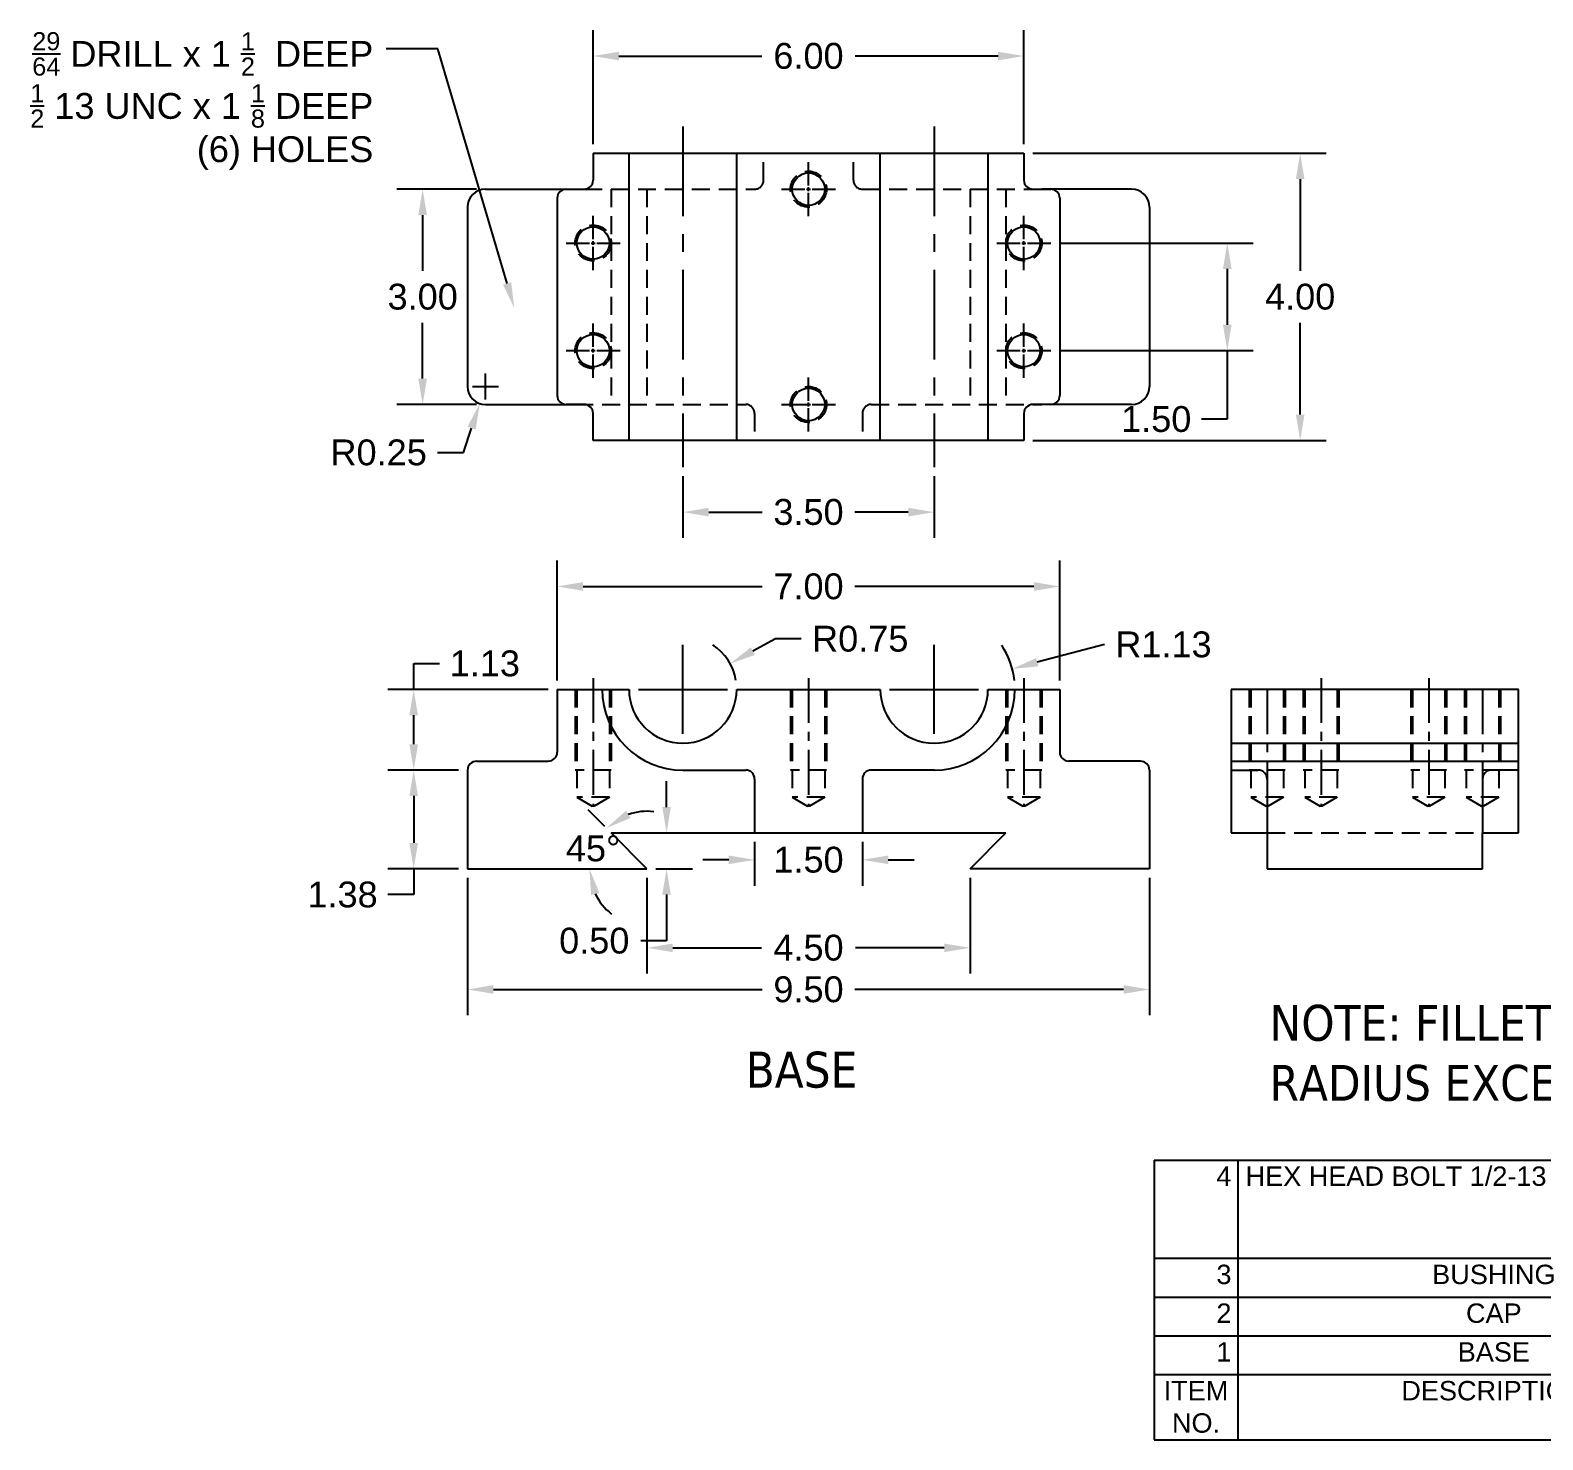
# Model space of a CAD drawing. Header units: inches. Extents: x 7.2 to 45.6, y 1.6 to 33.8.
# Drawn here: x 7.16 to 28.23, y 1.57 to 21.21 of the extents above; entities that cross this region are included whole.
import ezdxf
from ezdxf import colors
from ezdxf.entities.mleader import LeaderData, LeaderLine
from ezdxf.math import Vec2, Vec3

# ---------------------------------------------------------------- set-up
doc = ezdxf.new("R2010")
doc.units = ezdxf.units.IN
doc.header["$MEASUREMENT"] = 0
for name, pattern in [('CENTER', [2, 1.25, -0.25, 0.25, -0.25]), ('CENTER2', [1.125, 0.75, -0.125, 0.125, -0.125]), ('HIDDEN', [0.375, 0.25, -0.125])]:
    doc.linetypes.add(name, pattern=pattern)
doc.layers.get('Defpoints').update_dxf_attribs({"color": 254})
for name, color, linetype in [('center', 4, 'CENTER'), ('dimensions', 3, 'Continuous'), ('hatch', 1, 'Continuous'), ('hidden', 2, 'HIDDEN')]:
    doc.layers.add(name, color=color, linetype=linetype)
doc.styles.get("Standard").update_dxf_attribs({"font": 'arial.ttf'})
doc.styles.add('TAHOMA.25', font='tahoma.ttf', dxfattribs={"height": 0.25})
doc.dimstyles.get("Standard").update_dxf_attribs({"dimscale": 2, "dimtxt": 0.18, "dimasz": 0.18, "dimexe": 0.18, "dimexo": 0.0625, "dimgap": 0.09, "dimtad": 0, "dimtih": 1, "dimtoh": 1, "dimdec": 4, "dimzin": 0, "dimdsep": 46, "dimtxsty": 'Standard', "dimcen": 0.09, "dimadec": 0, "dimazin": 0, "dimtfac": 1, "dimtdec": 4, "dimtofl": 0, "dimtmove": 0, "dimatfit": 3, "dimfxl": 1, "dimtolj": 1, "dimtzin": 0, "dimarcsym": 0})

# ---------------------------------------------------------------- blocks, each defined once
blk = doc.blocks.new('*U19')
at = {"layer": 'center', "color": 0, "linetype": 'CENTER2', "transparency": 16777216}
for p, q in [((0, 0.052), (0, 0.378)), ((-0.378, 0), (-0.052, 0)), ((0.052, 0), (0.378, 0)), ((0, -0.378), (0, -0.052))]:
    blk.add_line(p, q, dxfattribs=at)
at = {"layer": 'center', "color": 0, "linetype": 'Continuous', "transparency": 16777216}
for p, q in [((-0.026, 0), (0.026, 0)), ((0, -0.026), (0, 0.026))]:
    blk.add_line(p, q, dxfattribs=at)
blk = doc.blocks.new('*U20')
at = {"layer": 'center', "color": 0, "linetype": 'CENTER2', "transparency": 16777216}
for p, q in [((0, 0.052), (0, 0.378)), ((-0.378, 0), (-0.052, 0)), ((0.052, 0), (0.378, 0)), ((0, -0.378), (0, -0.052))]:
    blk.add_line(p, q, dxfattribs=at)
at = {"layer": 'center', "color": 0, "linetype": 'Continuous', "transparency": 16777216}
for p, q in [((-0.026, 0), (0.026, 0)), ((0, -0.026), (0, 0.026))]:
    blk.add_line(p, q, dxfattribs=at)
blk = doc.blocks.new('*U21')
at = {"layer": 'center', "color": 0, "linetype": 'CENTER2', "transparency": 16777216}
for p, q in [((0, 0.052), (0, 0.378)), ((-0.378, 0), (-0.052, 0)), ((0.052, 0), (0.378, 0)), ((0, -0.378), (0, -0.052))]:
    blk.add_line(p, q, dxfattribs=at)
at = {"layer": 'center', "color": 0, "linetype": 'Continuous', "transparency": 16777216}
for p, q in [((-0.026, 0), (0.026, 0)), ((0, -0.026), (0, 0.026))]:
    blk.add_line(p, q, dxfattribs=at)
blk = doc.blocks.new('*U22')
at = {"layer": 'center', "color": 0, "linetype": 'CENTER2', "transparency": 16777216}
for p, q in [((0, 0.052), (0, 0.378)), ((-0.378, 0), (-0.052, 0)), ((0.052, 0), (0.378, 0)), ((0, -0.378), (0, -0.052))]:
    blk.add_line(p, q, dxfattribs=at)
at = {"layer": 'center', "color": 0, "linetype": 'Continuous', "transparency": 16777216}
for p, q in [((-0.026, 0), (0.026, 0)), ((0, -0.026), (0, 0.026))]:
    blk.add_line(p, q, dxfattribs=at)
blk = doc.blocks.new('*U23')
at = {"layer": 'center', "color": 0, "linetype": 'CENTER2', "transparency": 16777216}
for p, q in [((0, 0.052), (0, 0.378)), ((-0.378, 0), (-0.052, 0)), ((0.052, 0), (0.378, 0)), ((0, -0.378), (0, -0.052))]:
    blk.add_line(p, q, dxfattribs=at)
at = {"layer": 'center', "color": 0, "linetype": 'Continuous', "transparency": 16777216}
for p, q in [((-0.026, 0), (0.026, 0)), ((0, -0.026), (0, 0.026))]:
    blk.add_line(p, q, dxfattribs=at)
blk = doc.blocks.new('*U24')
at = {"layer": 'center', "color": 0, "linetype": 'CENTER2', "transparency": 16777216}
for p, q in [((0, 0.052), (0, 0.378)), ((-0.378, 0), (-0.052, 0)), ((0.052, 0), (0.378, 0)), ((0, -0.378), (0, -0.052))]:
    blk.add_line(p, q, dxfattribs=at)
at = {"layer": 'center', "color": 0, "linetype": 'Continuous', "transparency": 16777216}
for p, q in [((-0.026, 0), (0.026, 0)), ((0, -0.026), (0, 0.026))]:
    blk.add_line(p, q, dxfattribs=at)
blk = doc.blocks.new('*D25')
at = {"layer": 'Defpoints', "color": 0, "transparency": 16777216}
for p in [(21, 20.855), (15, 19.5), (21, 19.5)]:
    blk.add_point(p, dxfattribs=at)
at = {"layer": 'dimensions', "color": 0, "lineweight": -2, "transparency": 16777216}
for p, q in [((15, 19.625), (15, 21.215)), ((21, 19.625), (21, 21.215)), ((15.36, 20.855), (17.352, 20.855)), ((20.64, 20.855), (18.648, 20.855))]:
    blk.add_line(p, q, dxfattribs=at)
at = {"layer": 'dimensions', "color": 0, "transparency": 16777216}
for points in [[(15.36, 20.915), (15.36, 20.795), (15, 20.855)], [(20.64, 20.915), (20.64, 20.795), (21, 20.855)]]:
    blk.add_solid(points, dxfattribs=at)
at = {"layer": 'dimensions', "color": 0, "transparency": 16777216, "insert": (18, 20.855), "char_height": 0.36, "attachment_point": 5}
blk.add_mtext('\\A1;6.00', dxfattribs=at)
blk = doc.blocks.new('*D26')
at = {"layer": 'Defpoints', "color": 0, "transparency": 16777216}
for p in [(21.378, 18.25), (21.378, 16.75), (23.834, 16.75)]:
    blk.add_point(p, dxfattribs=at)
at = {"layer": 'dimensions', "color": 0, "lineweight": -2, "transparency": 16777216}
for p, q in [((21.503, 18.25), (24.194, 18.25)), ((23.834, 17.89), (23.834, 17.11)), ((21.503, 16.75), (24.194, 16.75)), ((23.834, 16.75), (23.834, 15.795)), ((23.834, 15.795), (23.474, 15.795))]:
    blk.add_line(p, q, dxfattribs=at)
at = {"layer": 'dimensions', "color": 0, "transparency": 16777216}
for points in [[(23.774, 17.89), (23.894, 17.89), (23.834, 18.25)], [(23.774, 17.11), (23.894, 17.11), (23.834, 16.75)]]:
    blk.add_solid(points, dxfattribs=at)
at = {"layer": 'dimensions', "color": 0, "transparency": 16777216, "insert": (22.844, 15.795), "char_height": 0.36, "attachment_point": 5}
blk.add_mtext('\\A1;1.50', dxfattribs=at)
blk = doc.blocks.new('*D27')
at = {"layer": 'Defpoints', "color": 0, "transparency": 16777216}
for p in [(21, 19.5), (21, 15.5), (24.849, 15.5)]:
    blk.add_point(p, dxfattribs=at)
at = {"layer": 'dimensions', "color": 0, "lineweight": -2, "transparency": 16777216}
for p, q in [((21.125, 19.5), (25.209, 19.5)), ((24.849, 19.14), (24.849, 17.864)), ((24.849, 15.86), (24.849, 17.136)), ((21.125, 15.5), (25.209, 15.5))]:
    blk.add_line(p, q, dxfattribs=at)
at = {"layer": 'dimensions', "color": 0, "transparency": 16777216}
for points in [[(24.789, 19.14), (24.909, 19.14), (24.849, 19.5)], [(24.789, 15.86), (24.909, 15.86), (24.849, 15.5)]]:
    blk.add_solid(points, dxfattribs=at)
at = {"layer": 'dimensions', "color": 0, "transparency": 16777216, "insert": (24.849, 17.5), "char_height": 0.36, "attachment_point": 5}
blk.add_mtext('\\A1;4.00', dxfattribs=at)
blk = doc.blocks.new('*D28')
at = {"layer": 'Defpoints', "color": 0, "transparency": 16777216}
for p in [(16.25, 15.125), (19.75, 15.125), (19.75, 14.5)]:
    blk.add_point(p, dxfattribs=at)
at = {"layer": 'dimensions', "color": 0, "lineweight": -2, "transparency": 16777216}
for p, q in [((16.25, 15), (16.25, 14.14)), ((19.75, 15), (19.75, 14.14)), ((16.61, 14.5), (17.353, 14.5)), ((19.39, 14.5), (18.647, 14.5))]:
    blk.add_line(p, q, dxfattribs=at)
at = {"layer": 'dimensions', "color": 0, "transparency": 16777216}
for points in [[(16.61, 14.56), (16.61, 14.44), (16.25, 14.5)], [(19.39, 14.56), (19.39, 14.44), (19.75, 14.5)]]:
    blk.add_solid(points, dxfattribs=at)
at = {"layer": 'dimensions', "color": 0, "transparency": 16777216, "insert": (18, 14.5), "char_height": 0.36, "attachment_point": 5}
blk.add_mtext('\\A1;3.50', dxfattribs=at)
blk = doc.blocks.new('*D29')
at = {"layer": 'Defpoints', "color": 0, "transparency": 16777216}
for p in [(13.5, 19), (12.625, 16), (13.5, 16)]:
    blk.add_point(p, dxfattribs=at)
at = {"layer": 'dimensions', "color": 0, "lineweight": -2, "transparency": 16777216}
for p, q in [((13.375, 19), (12.265, 19)), ((12.625, 18.64), (12.625, 17.864)), ((12.625, 16.36), (12.625, 17.136)), ((13.375, 16), (12.265, 16))]:
    blk.add_line(p, q, dxfattribs=at)
at = {"layer": 'dimensions', "color": 0, "transparency": 16777216}
for points in [[(12.565, 18.64), (12.685, 18.64), (12.625, 19)], [(12.565, 16.36), (12.685, 16.36), (12.625, 16)]]:
    blk.add_solid(points, dxfattribs=at)
at = {"layer": 'dimensions', "color": 0, "transparency": 16777216, "insert": (12.625, 17.5), "char_height": 0.36, "attachment_point": 5}
blk.add_mtext('\\A1;3.00', dxfattribs=at)
blk = doc.blocks.new('*D30')
at = {"layer": 'Defpoints', "color": 0, "transparency": 16777216}
for p in [(13.5, 16.25), (13.421, 16.013)]:
    blk.add_point(p, dxfattribs=at)
at = {"layer": 'dimensions', "color": 0, "lineweight": -2, "transparency": 16777216}
for p, q in [((13.32, 16.25), (13.68, 16.25)), ((13.5, 16.07), (13.5, 16.43)), ((13.193, 15.33), (13.307, 15.671)), ((12.833, 15.33), (13.193, 15.33))]:
    blk.add_line(p, q, dxfattribs=at)
at = {"layer": 'dimensions', "color": 0, "transparency": 16777216}
blk.add_solid([(13.25, 15.69), (13.364, 15.652), (13.421, 16.013)], dxfattribs=at)
at = {"layer": 'dimensions', "color": 0, "transparency": 16777216, "insert": (12.012, 15.33), "char_height": 0.36, "attachment_point": 5}
blk.add_mtext('\\A1;R0.25', dxfattribs=at)
blk = doc.blocks.new('*U31')
at = {"layer": 'center', "color": 0, "linetype": 'CENTER2', "transparency": 16777216}
for p, q in [((0, 0.15), (0, 0.62)), ((-0.62, 0), (-0.15, 0)), ((0.15, 0), (0.62, 0)), ((0, -0.62), (0, -0.15))]:
    blk.add_line(p, q, dxfattribs=at)
at = {"layer": 'center', "color": 0, "linetype": 'Continuous', "transparency": 16777216}
for p, q in [((-0.075, 0), (0.075, 0)), ((0, -0.075), (0, 0.075))]:
    blk.add_line(p, q, dxfattribs=at)
blk = doc.blocks.new('*U32')
at = {"layer": 'center', "color": 0, "linetype": 'CENTER2', "transparency": 16777216}
for p, q in [((0, 0.15), (0, 0.62)), ((-0.62, 0), (-0.15, 0)), ((0.15, 0), (0.62, 0)), ((0, -0.62), (0, -0.15))]:
    blk.add_line(p, q, dxfattribs=at)
at = {"layer": 'center', "color": 0, "linetype": 'Continuous', "transparency": 16777216}
for p, q in [((-0.075, 0), (0.075, 0)), ((0, -0.075), (0, 0.075))]:
    blk.add_line(p, q, dxfattribs=at)
blk = doc.blocks.new('*D33')
at = {"layer": 'Defpoints', "color": 0, "transparency": 16777216}
for p in [(12.5, 12.03), (14.5, 12.03), (13.25, 10.905)]:
    blk.add_point(p, dxfattribs=at)
at = {"layer": 'dimensions', "color": 0, "lineweight": -2, "transparency": 16777216}
for p, q in [((12.5, 12.03), (12.5, 12.39)), ((12.5, 12.39), (12.86, 12.39)), ((14.375, 12.03), (12.14, 12.03)), ((12.5, 11.265), (12.5, 11.67)), ((13.125, 10.905), (12.14, 10.905))]:
    blk.add_line(p, q, dxfattribs=at)
at = {"layer": 'dimensions', "color": 0, "transparency": 16777216}
for points in [[(12.44, 11.67), (12.56, 11.67), (12.5, 12.03)], [(12.44, 11.265), (12.56, 11.265), (12.5, 10.905)]]:
    blk.add_solid(points, dxfattribs=at)
at = {"layer": 'dimensions', "color": 0, "transparency": 16777216, "insert": (13.491, 12.39), "char_height": 0.36, "attachment_point": 5}
blk.add_mtext('\\A1;1.13', dxfattribs=at)
blk = doc.blocks.new('*D34')
at = {"layer": 'Defpoints', "color": 0, "transparency": 16777216}
for p in [(13.25, 10.905), (12.5, 9.53), (13.25, 9.53)]:
    blk.add_point(p, dxfattribs=at)
at = {"layer": 'dimensions', "color": 0, "lineweight": -2, "transparency": 16777216}
for p, q in [((13.125, 10.905), (12.14, 10.905)), ((12.5, 10.545), (12.5, 9.89)), ((13.125, 9.53), (12.14, 9.53)), ((12.5, 9.53), (12.5, 9.17)), ((12.5, 9.17), (12.14, 9.17))]:
    blk.add_line(p, q, dxfattribs=at)
at = {"layer": 'dimensions', "color": 0, "transparency": 16777216}
for points in [[(12.44, 10.545), (12.56, 10.545), (12.5, 10.905)], [(12.44, 9.89), (12.56, 9.89), (12.5, 9.53)]]:
    blk.add_solid(points, dxfattribs=at)
at = {"layer": 'dimensions', "color": 0, "transparency": 16777216, "insert": (11.509, 9.17), "char_height": 0.36, "attachment_point": 5}
blk.add_mtext('\\A1;1.38', dxfattribs=at)
blk = doc.blocks.new('*D35')
at = {"layer": 'Defpoints', "color": 0, "transparency": 16777216}
for p in [(15.75, 9.53), (20.25, 9.53), (20.25, 8.429)]:
    blk.add_point(p, dxfattribs=at)
at = {"layer": 'dimensions', "color": 0, "lineweight": -2, "transparency": 16777216}
for p, q in [((15.75, 9.405), (15.75, 8.069)), ((20.25, 9.405), (20.25, 8.069)), ((16.11, 8.429), (17.346, 8.429)), ((19.89, 8.429), (18.654, 8.429))]:
    blk.add_line(p, q, dxfattribs=at)
at = {"layer": 'dimensions', "color": 0, "transparency": 16777216}
for points in [[(16.11, 8.489), (16.11, 8.369), (15.75, 8.429)], [(19.89, 8.489), (19.89, 8.369), (20.25, 8.429)]]:
    blk.add_solid(points, dxfattribs=at)
at = {"layer": 'dimensions', "color": 0, "transparency": 16777216, "insert": (18, 8.429), "char_height": 0.36, "attachment_point": 5}
blk.add_mtext('\\A1;4.50', dxfattribs=at)
blk = doc.blocks.new('*D36')
at = {"layer": 'Defpoints', "color": 0, "transparency": 16777216}
for p in [(13.25, 9.53), (22.75, 9.53), (22.75, 7.849)]:
    blk.add_point(p, dxfattribs=at)
at = {"layer": 'dimensions', "color": 0, "lineweight": -2, "transparency": 16777216}
for p, q in [((13.25, 9.405), (13.25, 7.489)), ((22.75, 9.405), (22.75, 7.489)), ((13.61, 7.849), (17.353, 7.849)), ((22.39, 7.849), (18.647, 7.849))]:
    blk.add_line(p, q, dxfattribs=at)
at = {"layer": 'dimensions', "color": 0, "transparency": 16777216}
for points in [[(13.61, 7.909), (13.61, 7.789), (13.25, 7.849)], [(22.39, 7.909), (22.39, 7.789), (22.75, 7.849)]]:
    blk.add_solid(points, dxfattribs=at)
at = {"layer": 'dimensions', "color": 0, "transparency": 16777216, "insert": (18, 7.849), "char_height": 0.36, "attachment_point": 5}
blk.add_mtext('\\A1;9.50', dxfattribs=at)
blk = doc.blocks.new('*D37')
at = {"layer": 'Defpoints', "color": 0, "transparency": 16777216}
for p in [(21.5, 13.464), (14.5, 12.03), (21.5, 12.03)]:
    blk.add_point(p, dxfattribs=at)
at = {"layer": 'dimensions', "color": 0, "lineweight": -2, "transparency": 16777216}
for p, q in [((14.5, 12.155), (14.5, 13.824)), ((21.5, 12.155), (21.5, 13.824)), ((14.86, 13.464), (17.355, 13.464)), ((21.14, 13.464), (18.645, 13.464))]:
    blk.add_line(p, q, dxfattribs=at)
at = {"layer": 'dimensions', "color": 0, "transparency": 16777216}
for points in [[(14.86, 13.524), (14.86, 13.404), (14.5, 13.464)], [(21.14, 13.524), (21.14, 13.404), (21.5, 13.464)]]:
    blk.add_solid(points, dxfattribs=at)
at = {"layer": 'dimensions', "color": 0, "transparency": 16777216, "insert": (18, 13.464), "char_height": 0.36, "attachment_point": 5}
blk.add_mtext('\\A1;7.00', dxfattribs=at)
blk = doc.blocks.new('*D38')
at = {"layer": 'Defpoints', "color": 0, "transparency": 16777216}
for p in [(16.908, 12.389), (16.25, 12.03)]:
    blk.add_point(p, dxfattribs=at)
at = {"layer": 'dimensions', "color": 0, "lineweight": -2, "transparency": 16777216}
for p, q in [((17.54, 12.734), (17.224, 12.562)), ((17.9, 12.734), (17.54, 12.734)), ((16.07, 12.03), (16.43, 12.03)), ((16.25, 11.85), (16.25, 12.21))]:
    blk.add_line(p, q, dxfattribs=at)
blk.add_arc((16.25, 12.03), 0.75, 9.5493, 56.1331, dxfattribs=at)
at = {"layer": 'dimensions', "color": 0, "transparency": 16777216}
blk.add_solid([(17.196, 12.615), (17.253, 12.509), (16.908, 12.389)], dxfattribs=at)
at = {"layer": 'dimensions', "color": 0, "transparency": 16777216, "insert": (18.721, 12.734), "char_height": 0.36, "attachment_point": 5}
blk.add_mtext('\\A1;R0.75', dxfattribs=at)
blk = doc.blocks.new('*D39')
at = {"layer": 'Defpoints', "color": 0, "transparency": 16777216}
for p in [(20.838, 12.316), (19.75, 12.03)]:
    blk.add_point(p, dxfattribs=at)
at = {"layer": 'dimensions', "color": 0, "lineweight": -2, "transparency": 16777216}
for p, q in [((22.125, 12.655), (21.186, 12.408)), ((19.57, 12.03), (19.93, 12.03)), ((19.75, 11.85), (19.75, 12.21))]:
    blk.add_line(p, q, dxfattribs=at)
blk.add_arc((19.75, 12.03), 1.125, 6.3662, 33.0782, dxfattribs=at)
at = {"layer": 'dimensions', "color": 0, "transparency": 16777216}
blk.add_solid([(21.171, 12.466), (21.201, 12.35), (20.838, 12.316)], dxfattribs=at)
at = {"layer": 'dimensions', "color": 0, "transparency": 16777216, "insert": (22.945, 12.655), "char_height": 0.36, "attachment_point": 5}
blk.add_mtext('\\A1;R1.13', dxfattribs=at)
blk = doc.blocks.new('*D40')
at = {"layer": 'Defpoints', "color": 0, "transparency": 16777216}
for p in [(15.75, 10.03), (16.023, 10.03), (15.75, 9.53)]:
    blk.add_point(p, dxfattribs=at)
at = {"layer": 'dimensions', "color": 0, "lineweight": -2, "transparency": 16777216}
for p, q in [((16.023, 10.39), (16.023, 10.75)), ((15.875, 10.03), (16.383, 10.03)), ((15.875, 9.53), (16.383, 9.53)), ((16.023, 9.17), (16.023, 8.527)), ((16.023, 8.527), (15.663, 8.527))]:
    blk.add_line(p, q, dxfattribs=at)
at = {"layer": 'dimensions', "color": 0, "transparency": 16777216}
for points in [[(15.963, 10.39), (16.083, 10.39), (16.023, 10.03)], [(15.963, 9.17), (16.083, 9.17), (16.023, 9.53)]]:
    blk.add_solid(points, dxfattribs=at)
at = {"layer": 'dimensions', "color": 0, "transparency": 16777216, "insert": (15.016, 8.527), "char_height": 0.36, "attachment_point": 5}
blk.add_mtext('\\A1;0.50', dxfattribs=at)
blk = doc.blocks.new('*D41')
at = {"layer": 'Defpoints', "color": 0, "transparency": 16777216}
for p in [(17.25, 10.03), (18.75, 10.03), (18.75, 9.655)]:
    blk.add_point(p, dxfattribs=at)
at = {"layer": 'dimensions', "color": 0, "lineweight": -2, "transparency": 16777216}
for p, q in [((17.25, 9.905), (17.25, 9.295)), ((18.75, 9.905), (18.75, 9.295)), ((16.89, 9.655), (16.53, 9.655)), ((19.11, 9.655), (19.47, 9.655))]:
    blk.add_line(p, q, dxfattribs=at)
at = {"layer": 'dimensions', "color": 0, "transparency": 16777216}
for points in [[(16.89, 9.715), (16.89, 9.595), (17.25, 9.655)], [(19.11, 9.715), (19.11, 9.595), (18.75, 9.655)]]:
    blk.add_solid(points, dxfattribs=at)
at = {"layer": 'dimensions', "color": 0, "transparency": 16777216, "insert": (18, 9.655), "char_height": 0.36, "attachment_point": 5}
blk.add_mtext('\\A1;1.50', dxfattribs=at)
blk = doc.blocks.new('*D42')
at = {"layer": 'Defpoints', "color": 0, "transparency": 16777216}
for p in [(15.056, 9.931), (15.25, 10.03), (14.75, 9.53), (15.75, 9.53), (15.75, 9.53)]:
    blk.add_point(p, dxfattribs=at)
at = {"layer": 'dimensions', "color": 0, "lineweight": -2, "transparency": 16777216}
blk.add_line((15.162, 10.118), (14.929, 10.351), dxfattribs=at)
for start, end in [(83.0836, 109.0418), (205.9582, 231.9164)]:
    blk.add_arc((15.75, 9.53), 0.801, start, end, dxfattribs=at)
at = {"layer": 'dimensions', "color": 0, "transparency": 16777216}
for points in [[(15.52, 10.237), (15.457, 10.338), (15.183, 10.097)], [(14.971, 9.166), (15.088, 9.193), (14.949, 9.53)]]:
    blk.add_solid(points, dxfattribs=at)
at = {"layer": 'dimensions', "color": 0, "transparency": 16777216, "insert": (15, 9.812), "char_height": 0.36, "attachment_point": 5}
blk.add_mtext('\\A1;45°', dxfattribs=at)
blk = doc.blocks.new('*T73')
at = {"color": 0, "linetype": 'ByBlock', "lineweight": -2, "transparency": 16777216}
for p, q in [((0, 0), (11.802, 0)), ((0, 0), (0, -3.898)), ((1.168, 0), (1.168, -3.898)), ((8.298, 0), (8.298, -3.898)), ((10.501, 0), (10.501, -3.898)), ((11.802, 0), (11.802, -3.898)), ((0, -1.369), (11.802, -1.369)), ((0, -1.909), (11.802, -1.909)), ((0, -2.449), (11.802, -2.449)), ((0, -2.989), (11.802, -2.989)), ((0, -3.898), (11.802, -3.898))]:
    blk.add_line(p, q, dxfattribs=at)
at = {"color": 0, "transparency": 16777216, "char_height": 0.27}
for s, insert, width, attachment_point in [('4', (1.078, -0.09), 0.98786, 3), ('HEX HEAD BOLT 1/2-13 UNC X 2.25 LG', (4.733, -0.09), 6.95028, 2), ('DB1-4', (9.399, -0.09), 2.02266, 2), ('6', (11.712, -0.09), 1.12086, 3), ('3', (1.078, -1.459), 0.98786, 3), ('BUSHING', (4.733, -1.459), 6.95028, 2), ('DB1-3', (9.399, -1.459), 2.02266, 2), ('2', (11.712, -1.459), 1.12086, 3), ('2', (1.078, -1.999), 0.98786, 3), ('CAP', (4.733, -1.999), 6.95028, 2), ('DB1-2', (9.399, -1.999), 2.02266, 2), ('1', (11.712, -1.999), 1.12086, 3), ('1', (1.078, -2.539), 0.98786, 3), ('BASE', (4.733, -2.539), 6.95028, 2), ('DB1-1', (9.399, -2.539), 2.02266, 2), ('1', (11.712, -2.539), 1.12086, 3), ('ITEM NO.', (0.584, -3.079), 0.98786, 2), ('DESCRIPTION', (4.733, -3.079), 6.95028, 2), ('PART NO.', (9.399, -3.079), 2.02266, 2), ('QTY', (11.151, -3.079), 1.12086, 2)]:
    blk.add_mtext(s, dxfattribs=dict(at, insert=insert, width=width, attachment_point=attachment_point))

msp = doc.modelspace()

# ---------------------------------------------------------------- linework, layer by layer
for p, q in [((15, 19.5), (21, 19.5)), ((15, 19.5), (15, 19.125)), ((15.5, 15.5), (15.5, 19.5)), ((17, 15.5), (17, 19.5)), ((19, 15.5), (19, 19.5)), ((20.5, 19.5), (20.5, 15.5)), ((21, 19.5), (21, 19.125)), ((13.5, 19), (14.75, 19)), ((14.625, 19), (14.875, 19)), ((21.125, 19), (21.375, 19)), ((22.5, 19), (21.25, 19)), ((14.5, 18.875), (14.5, 16.125)), ((21.5, 18.875), (21.5, 16.125)), ((13.25, 18.75), (13.25, 16.25)), ((22.75, 18.75), (22.75, 16.25)), ((13.5, 16), (14.75, 16)), ((14.875, 16), (14.625, 16)), ((15, 15.5), (15, 15.875)), ((21, 15.875), (21, 15.5)), ((21.375, 16), (21.125, 16)), ((22.5, 16), (21.25, 16)), ((21, 15.5), (15, 15.5)), ((14.5, 12.03), (15.5, 12.03)), ((14.5, 12.03), (14.5, 11.155)), ((17, 12.03), (19, 12.03)), ((20.5, 12.03), (21.5, 12.03)), ((21.5, 12.03), (21.5, 11.155)), ((27.88938, 12.03), (23.88938, 12.03)), ((23.88938, 12.03), (23.88938, 10.03)), ((27.88938, 10.03), (27.88938, 12.03)), ((23.88938, 11.28), (27.88938, 11.28)), ((13.375, 11.03), (14.375, 11.03)), ((22.625, 11.03), (21.625, 11.03)), ((23.88938, 11.03), (27.88938, 11.03)), ((13.25, 10.905), (13.25, 9.53)), ((16.25, 10.905), (17.125, 10.905)), ((17.25, 10.78), (17.25, 10.03)), ((18.75, 10.78), (18.75, 10.03)), ((19.75, 10.905), (18.875, 10.905)), ((22.75, 10.905), (22.75, 9.53)), ((23.88938, 10.905), (24.26438, 10.905)), ((24.38938, 10.78), (24.38938, 10.03)), ((27.38938, 10.78), (27.38938, 10.03)), ((27.88938, 10.905), (27.51438, 10.905)), ((15.75, 9.53), (15.25, 10.03)), ((15.25, 10.03), (20.75, 10.03)), ((20.25, 9.53), (20.75, 10.03)), ((23.88938, 10.03), (24.38938, 10.03)), ((24.38938, 10.03), (24.38938, 9.53)), ((27.38938, 9.53), (27.38938, 10.03)), ((27.38938, 10.03), (27.88938, 10.03)), ((13.25, 9.53), (14.75, 9.53)), ((14.75, 9.53), (15.75, 9.53)), ((21.25, 9.53), (20.25, 9.53)), ((22.75, 9.53), (21.25, 9.53)), ((24.38938, 9.53), (27.38938, 9.53))]:
    msp.add_line(p, q)
for centre in [(18, 19), (15, 18.25), (21, 18.25), (15, 16.75), (21, 16.75), (18, 16)]:
    msp.add_circle(centre, 0.22656)
for centre, radius, start, end in [((13.5, 18.75), 0.25, 90, 180), ((14.625, 18.875), 0.125, 90, 180), ((14.875, 19.125), 0.125, 270, 0), ((21.125, 19.125), 0.125, 180, 270), ((21.375, 18.875), 0.125, 0, 90), ((22.5, 18.75), 0.25, 0, 90), ((13.5, 16.25), 0.25, 180, 270), ((22.5, 16.25), 0.25, 270, 0), ((14.625, 16.125), 0.125, 180, 270), ((21.375, 16.125), 0.125, 270, 0), ((14.875, 15.875), 0.125, 0, 90), ((21.125, 15.875), 0.125, 90, 180), ((16.25, 12.03), 1.125, 180, 270), ((16.25, 12.03), 0.75, 180, 0), ((19.75, 12.03), 0.75, 180, 0), ((19.75, 12.03), 1.125, 270, 0), ((13.375, 10.905), 0.125, 90, 180), ((14.375, 11.155), 0.125, 270, 0), ((21.625, 11.155), 0.125, 180, 270), ((22.625, 10.905), 0.125, 0, 90), ((17.125, 10.78), 0.125, 0, 90), ((18.875, 10.78), 0.125, 90, 180), ((24.26438, 10.78), 0.125, 0, 90), ((27.51438, 10.78), 0.125, 90, 180)]:
    msp.add_arc(centre, radius, start, end)
at = {"layer": 'center'}
for p, q in [((16.25, 19.875), (16.25, 15.125)), ((19.75, 19.875), (19.75, 15.125))]:
    msp.add_line(p, q, dxfattribs=at)
at = {"layer": 'center', "ltscale": 0.5}
for p, q in [((15, 12.1875), (15, 10.39387)), ((18, 12.1875), (18, 10.39387)), ((21, 12.1875), (21, 10.39387)), ((24.38938, 12.03), (24.38938, 10.39387)), ((25.13938, 12.1875), (25.13938, 10.39387)), ((26.63938, 12.1875), (26.63938, 10.39387)), ((27.38938, 12.03), (27.38938, 10.39387))]:
    msp.add_line(p, q, dxfattribs=at)
at = {"layer": 'hidden'}
for p, q in [((17.375, 19.125), (17.375, 19.375)), ((18.625, 19.125), (18.625, 19.375)), ((14.875, 19), (17.25, 19)), ((15.25, 19), (15.25, 16)), ((15.75, 19), (15.75, 16)), ((18.75, 19), (21.125, 19)), ((20.25, 19), (20.25, 16)), ((20.75, 19), (20.75, 16)), ((14.75, 16), (17.125, 16)), ((17.25, 15.875), (17.25, 15.625)), ((17.75, 16), (18.25, 16)), ((18.75, 15.875), (18.75, 15.625)), ((18.875, 16), (21.25, 16)), ((14.75, 12.03), (14.75, 10.905)), ((14.77344, 12.03), (14.77344, 10.53)), ((15.22656, 12.03), (15.22656, 10.53)), ((15.25, 12.03), (15.25, 10.905)), ((17.75, 12.03), (17.75, 10.905)), ((17.77344, 12.03), (17.77344, 10.53)), ((18.22656, 12.03), (18.22656, 10.53)), ((18.25, 12.03), (18.25, 10.905)), ((20.75, 12.03), (20.75, 10.905)), ((20.77344, 12.03), (20.77344, 10.53)), ((21.22656, 12.03), (21.22656, 10.53)), ((21.25, 12.03), (21.25, 10.905)), ((24.13938, 12.03), (24.13938, 10.905)), ((24.16282, 12.03), (24.16282, 10.53)), ((24.61594, 12.03), (24.61594, 10.53)), ((24.63938, 12.03), (24.63938, 10.905)), ((24.88938, 12.03), (24.88938, 10.905)), ((24.91282, 12.03), (24.91282, 10.53)), ((25.36594, 12.03), (25.36594, 10.53)), ((25.38938, 12.03), (25.38938, 10.905)), ((26.38938, 12.03), (26.38938, 10.905)), ((26.41282, 12.03), (26.41282, 10.53)), ((26.86594, 12.03), (26.86594, 10.53)), ((26.88938, 12.03), (26.88938, 10.905)), ((27.13938, 12.03), (27.13938, 10.905)), ((27.16282, 12.03), (27.16282, 10.53)), ((27.61594, 12.03), (27.61594, 10.53)), ((27.63938, 12.03), (27.63938, 10.905)), ((15.25, 10.905), (14.75, 10.905)), ((18.25, 10.905), (17.75, 10.905)), ((21.25, 10.905), (20.75, 10.905)), ((24.63938, 10.905), (24.13938, 10.905)), ((25.38938, 10.905), (24.88938, 10.905)), ((26.88938, 10.905), (26.38938, 10.905)), ((27.63938, 10.905), (27.13938, 10.905)), ((15.22656, 10.53), (14.77344, 10.53)), ((14.77344, 10.53), (15, 10.39387)), ((15.22656, 10.53), (15, 10.39387)), ((18.22656, 10.53), (17.77344, 10.53)), ((17.77344, 10.53), (18, 10.39387)), ((18.22656, 10.53), (18, 10.39387)), ((21.22656, 10.53), (20.77344, 10.53)), ((20.77344, 10.53), (21, 10.39387)), ((21.22656, 10.53), (21, 10.39387)), ((24.61594, 10.53), (24.16282, 10.53)), ((24.16282, 10.53), (24.38938, 10.39387)), ((24.61594, 10.53), (24.38938, 10.39387)), ((25.36594, 10.53), (24.91282, 10.53)), ((24.91282, 10.53), (25.13938, 10.39387)), ((25.36594, 10.53), (25.13938, 10.39387)), ((26.86594, 10.53), (26.41282, 10.53)), ((26.41282, 10.53), (26.63938, 10.39387)), ((26.86594, 10.53), (26.63938, 10.39387)), ((27.61594, 10.53), (27.16282, 10.53)), ((27.16282, 10.53), (27.38938, 10.39387)), ((27.61594, 10.53), (27.38938, 10.39387)), ((24.38938, 10.03), (27.38938, 10.03))]:
    msp.add_line(p, q, dxfattribs=at)
for centre in [(18, 19), (15, 18.25), (21, 18.25), (15, 16.75), (21, 16.75), (18, 16)]:
    msp.add_circle(centre, 0.25, dxfattribs=at)
for centre, start, end in [((17.25, 19.125), 270, 0), ((18.75, 19.125), 180, 270), ((17.125, 15.875), 0, 90), ((18.875, 15.875), 90, 180)]:
    msp.add_arc(centre, 0.125, start, end, dxfattribs=at)

# ---------------------------------------------------------------- block references
msp.add_blockref('*T73', (22.81426, 5.47252))
at = {"layer": 'center', "linetype": 'CENTER2'}
for name, p in [('*U22', (18, 19)), ('*U19', (15, 18.25)), ('*U23', (21, 18.25)), ('*U20', (15, 16.75)), ('*U24', (21, 16.75)), ('*U21', (18, 16)), ('*U31', (16.25, 12.03)), ('*U32', (19.75, 12.03))]:
    msp.add_blockref(name, p, dxfattribs=at)

# ---------------------------------------------------------------- texts
at = {"layer": 'hatch', "char_height": 0.5, "attachment_point": 1, "style": 'TAHOMA.25'}
for s, insert, width in [('\\A1;NOTE: FILLETS AND ROUNDS {\\H0.7x;\\S1/8;} RADIUS EXCEPT AS NOTED', (24.42343, 7.80449), 10.6759418), ('BASE', (17.125, 6.98187), 5.875)]:
    msp.add_mtext(s, dxfattribs=dict(at, insert=insert, width=width))

# ---------------------------------------------------------------- dimensions: what is measured, and where the dimension line sits
at = {"layer": 'dimensions'}
for base, p1, p2, picture, middle in [((21, 20.8546), (15, 19.5), (21, 19.5), '*D25', (18, 20.8546)), ((19.75, 14.5), (16.25, 15.125), (19.75, 15.125), '*D28', (18, 14.5)), ((18.75, 9.655), (17.25, 10.03), (18.75, 10.03), '*D41', (18, 9.655))]:
    dim = msp.add_linear_dim(base=base, p1=p1, p2=p2, dimstyle='Standard', override={"dimdec": 2}, dxfattribs=at)
    dim.commit()
    dim.dimension.update_dxf_attribs({"geometry": picture, "text_midpoint": middle})
for base, p1, p2, picture, middle in [((24.84919, 15.5), (21, 19.5), (21, 15.5), '*D27', (24.84919, 17.5)), ((23.83422, 16.75), (21.37781, 18.25), (21.37781, 16.75), '*D26', (22.84422, 15.79473)), ((16.02292, 10.03), (15.75, 9.53), (15.75, 10.03), '*D40', (15.01597, 8.52719))]:
    dim = msp.add_linear_dim(base=base, p1=p1, p2=p2, angle=90, dimstyle='Standard', override={"dimdec": 2}, dxfattribs=at)
    dim.commit()
    dim.dimension.update_dxf_attribs({"geometry": picture, "text_midpoint": middle, "dimtype": 160})
for base, p1, p2, picture, middle in [((12.625, 16), (13.5, 19), (13.5, 16), '*D29', (12.625, 17.5)), ((12.5, 12.03), (13.25, 10.905), (14.5, 12.03), '*D33', (13.4906139154, 12.39)), ((12.5, 9.53), (13.25, 10.905), (13.25, 9.53), '*D34', (11.5090177353, 9.17))]:
    dim = msp.add_linear_dim(base=base, p1=p1, p2=p2, angle=90, dimstyle='Standard', override={"dimdec": 2}, dxfattribs=at)
    dim.commit()
    dim.dimension.update_dxf_attribs({"geometry": picture, "text_midpoint": middle})
for center, mpoint, picture, middle in [((13.5, 16.25), (13.42094, 16.01283), '*D30', (12.01209, 15.32978)), ((16.25, 12.03), (16.90829, 12.38938), '*D38', (18.72143, 12.73438))]:
    dim = msp.add_radius_dim(center=center, mpoint=mpoint, dimstyle='Standard', override={"dimdec": 2}, dxfattribs=at)
    dim.commit()
    dim.dimension.update_dxf_attribs({"geometry": picture, "text_midpoint": middle})
for base, p1, p2, picture, middle in [((21.5, 13.46381), (14.5, 12.03), (21.5, 12.03), '*D37', (18, 13.46381)), ((22.75, 7.84927), (13.25, 9.53), (22.75, 9.53), '*D36', (18, 7.84927)), ((20.25, 8.42907), (15.75, 9.53), (20.25, 9.53), '*D35', (18, 8.42907))]:
    dim = msp.add_linear_dim(base=base, p1=p1, p2=p2, dimstyle='Standard', override={"dimdec": 2}, dxfattribs=at)
    dim.commit()
    dim.dimension.update_dxf_attribs({"geometry": picture, "text_midpoint": middle, "dimtype": 160})
dim = msp.add_radius_dim(center=(19.75, 12.03), mpoint=(20.83796, 12.3163), dimstyle='Standard', override={"dimdec": 2}, dxfattribs=at)
dim.commit()
dim.dimension.update_dxf_attribs({"geometry": '*D39', "text_midpoint": (22.125, 12.655), "dimtype": 164})
dim = msp.add_angular_dim_2l(base=(15.05593, 9.93072), line1=((14.75, 9.53), (15.75, 9.53)), line2=((15.75, 9.53), (15.25, 10.03)), dimstyle='Standard', dxfattribs=at)
dim.commit()
dim.dimension.update_dxf_attribs({"geometry": '*D42', "text_midpoint": (15, 9.8125), "dimtype": 162})

# ---------------------------------------------------------------- leaders
ml = msp.add_multileader_mtext('Standard', dxfattribs=at)
ml.set_content('\\A1;{\\H0.7x;\\S29/64;} DRILL x 1 {\\H0.7x;\\S1/2;}  DEEP\\P{\\H0.7x;\\S1/2;} 13 UNC x 1 {\\H0.7x;\\S1/8;} DEEP\\P\\pxi-3,l4,t4;(6)^IHOLES', color=256)
ml.set_leader_properties()
ml.build(insert=Vec2(0, 0))
ml.multileader.update_dxf_attribs({"dogleg_length": 0.36, "arrow_head_size": 0.36, "scale": 2})
ctx = ml.context
ctx.base_point, ctx.scale, ctx.char_height, ctx.arrow_head_size, ctx.landing_gap_size, ctx.plane_origin = Vec3(7.02468, 20.95458), 2, 0.36, 0.36, 0.18, Vec3(13.90304, 17.3416)
ctx.text_align_type = 2
notes = []
notes.append((ctx, [(0, (1, 1, 0), (12.8375, 20.95458), (-1, 0), 0.72, [(0, [(13.90304, 17.3416)], 0, [])])]))
ctx.mtext.insert, ctx.mtext.alignment, ctx.mtext.flow_direction = Vec3(11.9375, 21.1875), 3, 5
for ctx, leaders in notes:
    for number, flags, end, landing, length, lines in leaders:
        leader = LeaderData()
        leader.index, (leader.has_last_leader_line, leader.has_dogleg_vector, leader.attachment_direction) = number, flags
        leader.last_leader_point, leader.dogleg_vector, leader.dogleg_length = Vec3(end), Vec3(landing), length
        for number, points, colour, breaks in lines:
            line = LeaderLine()
            line.index, line.vertices, line.color, line.breaks = number, Vec3.list(points), colors.encode_raw_color(colour), breaks
            leader.lines.append(line)
        ctx.leaders.append(leader)

doc.saveas('drawing.dxf')
